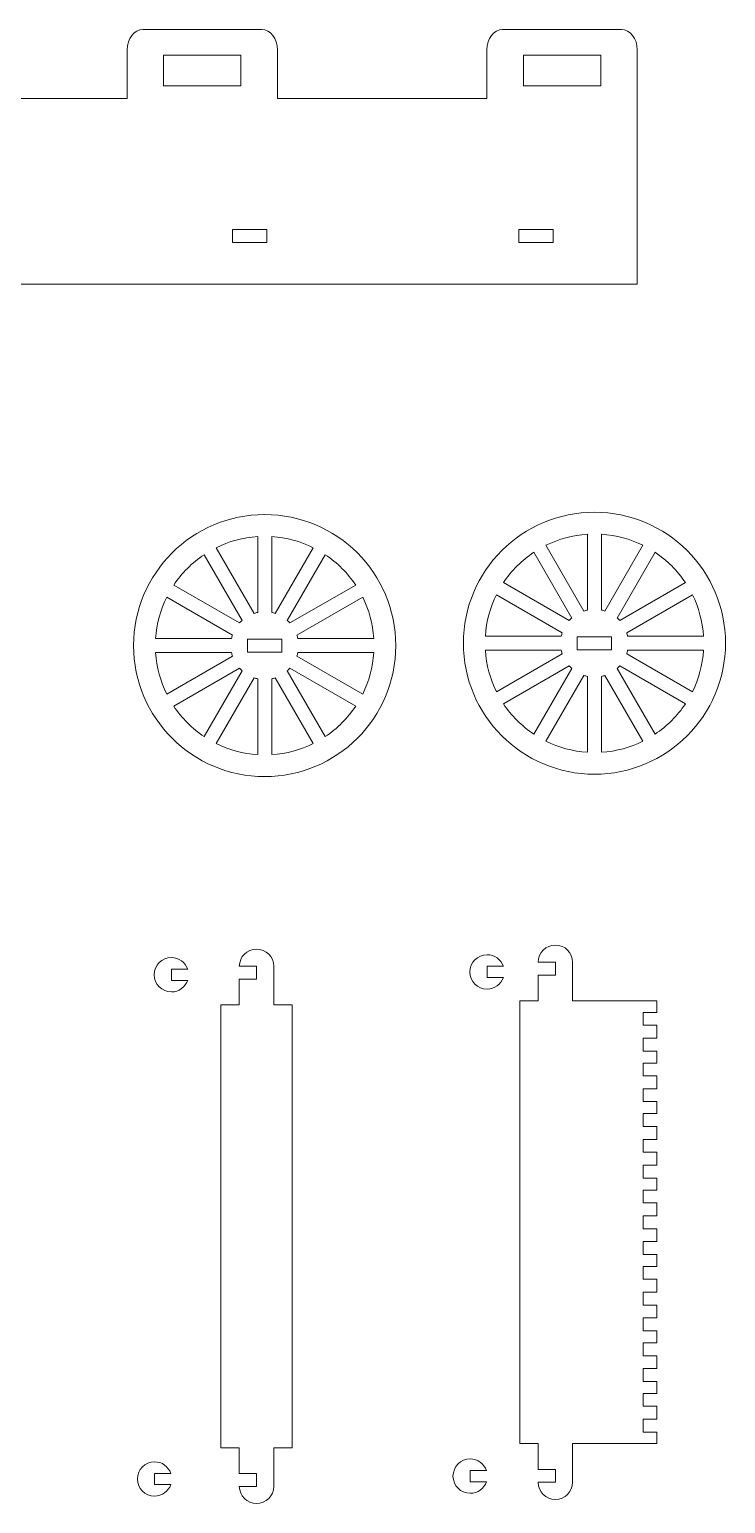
# Model space of a CAD drawing. Header units: centimetres. Extents: x -181 to 252, y -90 to 73.
# Drawn here: x 153.22 to 169.41, y -89.59 to -55.27 of the extents above; entities that cross this region are included whole.
import ezdxf

# ---------------------------------------------------------------- set-up
doc = ezdxf.new("R2010")
doc.units = ezdxf.units.CM
doc.header["$MEASUREMENT"] = 0
doc.layers.add('layer 1', color=7, linetype='Continuous')

msp = doc.modelspace()

# ---------------------------------------------------------------- linework, layer by layer
at = {"layer": 'layer 1', "color": 252, "lineweight": 9}
for points, knots in [([(135.5963, -61.20273), (135.5963, -61.20273), (167.36079, -61.20273), (167.36079, -61.20273), (167.36079, -61.20273), (167.36079, -61.20273), (167.36079, -57.45773), (167.36079, -57.45773), (167.36079, -57.45773), (167.36079, -57.45773), (167.3608, -57.45672), (167.3608, -57.45672), (167.3608, -57.45672), (167.3608, -57.45672), (167.3608, -55.74118), (167.3608, -55.74118), (167.3608, -55.74118), (167.3608, -55.48159), (167.19561, -55.2692), (166.99371, -55.2692), (166.99371, -55.2692), (166.99371, -55.2692), (164.22789, -55.2692), (164.22789, -55.2692), (164.22789, -55.2692), (164.02599, -55.2692), (163.8608, -55.48159), (163.8608, -55.74118), (163.8608, -55.74118), (163.8608, -55.74118), (163.8608, -56.87942), (163.8608, -56.87942), (163.8608, -56.87942), (163.8608, -56.87942), (158.98841, -56.87942), (158.98841, -56.87942), (158.98841, -56.87942), (158.98841, -56.87942), (158.98841, -55.74118), (158.98841, -55.74118), (158.98841, -55.74118), (158.98841, -55.48159), (158.82322, -55.2692), (158.62132, -55.2692), (158.62132, -55.2692), (158.62132, -55.2692), (155.8555, -55.2692), (155.8555, -55.2692), (155.8555, -55.2692), (155.6536, -55.2692), (155.48841, -55.48159), (155.48841, -55.74118), (155.48841, -55.74118), (155.48841, -55.74118), (155.48841, -56.87942), (155.48841, -56.87942), (155.48841, -56.87942), (155.48841, -56.87942), (146.33605, -56.87942), (146.33605, -56.87942), (146.33605, -56.87942), (146.33605, -56.87942), (146.33605, -55.74118), (146.33605, -55.74118), (146.33605, -55.74118), (146.33605, -55.48159), (146.12366, -55.2692), (145.86407, -55.2692), (145.86407, -55.2692), (145.86407, -55.2692), (142.30803, -55.2692), (142.30803, -55.2692), (142.30803, -55.2692), (142.04844, -55.2692), (141.83605, -55.48159), (141.83605, -55.74118), (141.83605, -55.74118), (141.83605, -55.74118), (141.83605, -56.87942), (141.83605, -56.87942), (141.83605, -56.87942), (141.83605, -56.87942), (133.72789, -56.87942), (133.72789, -56.87942), (133.72789, -56.87942), (133.72789, -56.87942), (133.72789, -56.57942), (133.72789, -56.57942), (133.72789, -56.57942), (133.72789, -56.57942), (131.72789, -56.57942), (131.72789, -56.57942), (131.72789, -56.57942), (131.72789, -56.57942), (131.72789, -56.87942), (131.72789, -56.87942), (131.72789, -56.87942), (131.72789, -56.87942), (127.57073, -56.87942), (127.57073, -56.87942), (127.57073, -56.87942), (127.57073, -56.87942), (127.57073, -56.57942), (127.57073, -56.57942), (127.57073, -56.57942), (127.57073, -56.57942), (125.57073, -56.57942), (125.57073, -56.57942), (125.57073, -56.57942), (125.57073, -56.57942), (125.57073, -56.87942), (125.57073, -56.87942), (125.57073, -56.87942), (125.57073, -56.87942), (123.49213, -56.87942), (123.49213, -56.87942), (123.49213, -56.87942), (123.49213, -56.87942), (123.49213, -58.28548), (123.49213, -58.28548), (123.49213, -58.28548), (129.64203, -58.4978), (134.54272, -59.68612), (135.5963, -61.20273)], [0, 0, 0, 0, 0.03125, 0.03125, 0.03125, 0.03125, 0.0625, 0.0625, 0.0625, 0.0625, 0.09375, 0.09375, 0.09375, 0.09375, 0.125, 0.125, 0.125, 0.125, 0.15625, 0.15625, 0.15625, 0.15625, 0.1875, 0.1875, 0.1875, 0.1875, 0.21875, 0.21875, 0.21875, 0.21875, 0.25, 0.25, 0.25, 0.25, 0.28125, 0.28125, 0.28125, 0.28125, 0.3125, 0.3125, 0.3125, 0.3125, 0.34375, 0.34375, 0.34375, 0.34375, 0.375, 0.375, 0.375, 0.375, 0.40625, 0.40625, 0.40625, 0.40625, 0.4375, 0.4375, 0.4375, 0.4375, 0.46875, 0.46875, 0.46875, 0.46875, 0.5, 0.5, 0.5, 0.5, 0.53125, 0.53125, 0.53125, 0.53125, 0.5625, 0.5625, 0.5625, 0.5625, 0.59375, 0.59375, 0.59375, 0.59375, 0.625, 0.625, 0.625, 0.625, 0.65625, 0.65625, 0.65625, 0.65625, 0.6875, 0.6875, 0.6875, 0.6875, 0.71875, 0.71875, 0.71875, 0.71875, 0.75, 0.75, 0.75, 0.75, 0.78125, 0.78125, 0.78125, 0.78125, 0.8125, 0.8125, 0.8125, 0.8125, 0.84375, 0.84375, 0.84375, 0.84375, 0.875, 0.875, 0.875, 0.875, 0.90625, 0.90625, 0.90625, 0.90625, 0.9375, 0.9375, 0.9375, 0.9375, 1, 1, 1, 1]), ([(156.33841, -56.57942), (156.33841, -56.57942), (156.33841, -55.8692), (156.33841, -55.8692), (156.33841, -55.8692), (156.33841, -55.8692), (158.13841, -55.8692), (158.13841, -55.8692), (158.13841, -55.8692), (158.13841, -55.8692), (158.13841, -56.57942), (158.13841, -56.57942), (158.13841, -56.57942), (158.13841, -56.57942), (156.33841, -56.57942), (156.33841, -56.57942)], [0, 0, 0, 0, 0.2, 0.2, 0.2, 0.2, 0.4, 0.4, 0.4, 0.4, 0.6, 0.6, 0.6, 0.6, 1, 1, 1, 1]), ([(164.7108, -56.57942), (164.7108, -56.57942), (164.7108, -55.8692), (164.7108, -55.8692), (164.7108, -55.8692), (164.7108, -55.8692), (166.5108, -55.8692), (166.5108, -55.8692), (166.5108, -55.8692), (166.5108, -55.8692), (166.5108, -56.57942), (166.5108, -56.57942), (166.5108, -56.57942), (166.5108, -56.57942), (164.7108, -56.57942), (164.7108, -56.57942)], [0, 0, 0, 0, 0.2, 0.2, 0.2, 0.2, 0.4, 0.4, 0.4, 0.4, 0.6, 0.6, 0.6, 0.6, 1, 1, 1, 1]), ([(157.94293, -59.92776), (157.94293, -59.92776), (158.74293, -59.92776), (158.74293, -59.92776), (158.74293, -59.92776), (158.74293, -59.92776), (158.74293, -60.22776), (158.74293, -60.22776), (158.74293, -60.22776), (158.74293, -60.22776), (157.94293, -60.22776), (157.94293, -60.22776), (157.94293, -60.22776), (157.94293, -60.22776), (157.94293, -59.92776), (157.94293, -59.92776)], [0, 0, 0, 0, 0.2, 0.2, 0.2, 0.2, 0.4, 0.4, 0.4, 0.4, 0.6, 0.6, 0.6, 0.6, 1, 1, 1, 1]), ([(164.60383, -59.92776), (164.60383, -59.92776), (165.40383, -59.92776), (165.40383, -59.92776), (165.40383, -59.92776), (165.40383, -59.92776), (165.40383, -60.22776), (165.40383, -60.22776), (165.40383, -60.22776), (165.40383, -60.22776), (164.60383, -60.22776), (164.60383, -60.22776), (164.60383, -60.22776), (164.60383, -60.22776), (164.60383, -59.92776), (164.60383, -59.92776)], [0, 0, 0, 0, 0.2, 0.2, 0.2, 0.2, 0.4, 0.4, 0.4, 0.4, 0.6, 0.6, 0.6, 0.6, 1, 1, 1, 1]), ([(161.74035, -69.61526), (161.74035, -67.93107), (160.37454, -66.56526), (158.69035, -66.56526), (158.69035, -66.56526), (157.00616, -66.56526), (155.64035, -67.93107), (155.64035, -69.61526), (155.64035, -69.61526), (155.64035, -71.29945), (157.00616, -72.66526), (158.69035, -72.66526), (158.69035, -72.66526), (160.37454, -72.66526), (161.74035, -71.29945), (161.74035, -69.61526)], [0, 0, 0, 0, 0.2, 0.2, 0.2, 0.2, 0.4, 0.4, 0.4, 0.4, 0.6, 0.6, 0.6, 0.6, 1, 1, 1, 1]), ([(166.36449, -66.50989), (164.6803, -66.50989), (163.31449, -67.8757), (163.31449, -69.55989), (163.31449, -69.55989), (163.31449, -71.24408), (164.6803, -72.60989), (166.36449, -72.60989), (166.36449, -72.60989), (168.04868, -72.60989), (169.41449, -71.24408), (169.41449, -69.55989), (169.41449, -69.55989), (169.41449, -67.8757), (168.04868, -66.50989), (166.36449, -66.50989)], [0, 0, 0, 0, 0.2, 0.2, 0.2, 0.2, 0.4, 0.4, 0.4, 0.4, 0.6, 0.6, 0.6, 0.6, 1, 1, 1, 1]), ([(158.52768, -67.07645), (158.52768, -67.07645), (158.52768, -68.84326), (158.52768, -68.84326), (158.52768, -68.84326), (158.49961, -68.84915), (158.47209, -68.85654), (158.44521, -68.86532), (158.44521, -68.86532), (158.44521, -68.86532), (157.56163, -67.33492), (157.56163, -67.33492), (157.56163, -67.33492), (157.85591, -67.18893), (158.18246, -67.09825), (158.52768, -67.07645)], [0, 0, 0, 0, 0.2, 0.2, 0.2, 0.2, 0.4, 0.4, 0.4, 0.4, 0.6, 0.6, 0.6, 0.6, 1, 1, 1, 1]), ([(159.81907, -67.33492), (159.81907, -67.33492), (158.93548, -68.86532), (158.93548, -68.86532), (158.93548, -68.86532), (158.9086, -68.85654), (158.88108, -68.84915), (158.85302, -68.84326), (158.85302, -68.84326), (158.85302, -68.84326), (158.85302, -67.07645), (158.85302, -67.07645), (158.85302, -67.07645), (159.19824, -67.09825), (159.52479, -67.18893), (159.81907, -67.33492)], [0, 0, 0, 0, 0.2, 0.2, 0.2, 0.2, 0.4, 0.4, 0.4, 0.4, 0.6, 0.6, 0.6, 0.6, 1, 1, 1, 1]), ([(166.11935, -68.80995), (166.11935, -68.80995), (165.23577, -67.27955), (165.23577, -67.27955), (165.23577, -67.27955), (165.53005, -67.13356), (165.8566, -67.04288), (166.20182, -67.02108), (166.20182, -67.02108), (166.20182, -67.02108), (166.20182, -68.78789), (166.20182, -68.78789), (166.20182, -68.78789), (166.17375, -68.79378), (166.14623, -68.80117), (166.11935, -68.80995)], [0, 0, 0, 0, 0.2, 0.2, 0.2, 0.2, 0.4, 0.4, 0.4, 0.4, 0.6, 0.6, 0.6, 0.6, 1, 1, 1, 1]), ([(166.52716, -68.78789), (166.52716, -68.78789), (166.52716, -67.02108), (166.52716, -67.02108), (166.52716, -67.02108), (166.87238, -67.04288), (167.19893, -67.13356), (167.49321, -67.27955), (167.49321, -67.27955), (167.49321, -67.27955), (166.60962, -68.80995), (166.60962, -68.80995), (166.60962, -68.80995), (166.58274, -68.80117), (166.55522, -68.79378), (166.52716, -68.78789)], [0, 0, 0, 0, 0.2, 0.2, 0.2, 0.2, 0.4, 0.4, 0.4, 0.4, 0.6, 0.6, 0.6, 0.6, 1, 1, 1, 1]), ([(157.28003, -67.49785), (157.28003, -67.49785), (158.16357, -69.0282), (158.16357, -69.0282), (158.16357, -69.0282), (158.14242, -69.0472), (158.12229, -69.06733), (158.10329, -69.08848), (158.10329, -69.08848), (158.10329, -69.08848), (156.57294, -68.20493), (156.57294, -68.20493), (156.57294, -68.20493), (156.75966, -67.92521), (157.00031, -67.68456), (157.28003, -67.49785)], [0, 0, 0, 0, 0.2, 0.2, 0.2, 0.2, 0.4, 0.4, 0.4, 0.4, 0.6, 0.6, 0.6, 0.6, 1, 1, 1, 1]), ([(159.21713, -69.0282), (159.21713, -69.0282), (160.10068, -67.49785), (160.10068, -67.49785), (160.10068, -67.49785), (160.3804, -67.68457), (160.62105, -67.92522), (160.80776, -68.20494), (160.80776, -68.20494), (160.80776, -68.20494), (159.27741, -69.08848), (159.27741, -69.08848), (159.27741, -69.08848), (159.25841, -69.06733), (159.23828, -69.0472), (159.21713, -69.0282)], [0, 0, 0, 0, 0.2, 0.2, 0.2, 0.2, 0.4, 0.4, 0.4, 0.4, 0.6, 0.6, 0.6, 0.6, 1, 1, 1, 1]), ([(165.83771, -68.97283), (165.81656, -68.99183), (165.79643, -69.01196), (165.77743, -69.03311), (165.77743, -69.03311), (165.77743, -69.03311), (164.24708, -68.14956), (164.24708, -68.14956), (164.24708, -68.14956), (164.4338, -67.86984), (164.67445, -67.62919), (164.95417, -67.44248), (164.95417, -67.44248), (164.95417, -67.44248), (165.83771, -68.97283), (165.83771, -68.97283)], [0, 0, 0, 0, 0.2, 0.2, 0.2, 0.2, 0.4, 0.4, 0.4, 0.4, 0.6, 0.6, 0.6, 0.6, 1, 1, 1, 1]), ([(166.89127, -68.97283), (166.89127, -68.97283), (167.77482, -67.44248), (167.77482, -67.44248), (167.77482, -67.44248), (168.05454, -67.6292), (168.29519, -67.86985), (168.4819, -68.14957), (168.4819, -68.14957), (168.4819, -68.14957), (166.95155, -69.03311), (166.95155, -69.03311), (166.95155, -69.03311), (166.93255, -69.01196), (166.91242, -68.99183), (166.89127, -68.97283)], [0, 0, 0, 0, 0.2, 0.2, 0.2, 0.2, 0.4, 0.4, 0.4, 0.4, 0.6, 0.6, 0.6, 0.6, 1, 1, 1, 1]), ([(156.41001, -68.48654), (156.41001, -68.48654), (157.94041, -69.37013), (157.94041, -69.37013), (157.94041, -69.37013), (157.93163, -69.39701), (157.92424, -69.42452), (157.91835, -69.45259), (157.91835, -69.45259), (157.91835, -69.45259), (156.15154, -69.45259), (156.15154, -69.45259), (156.15154, -69.45259), (156.17334, -69.10737), (156.26402, -68.78082), (156.41001, -68.48654)], [0, 0, 0, 0, 0.2, 0.2, 0.2, 0.2, 0.4, 0.4, 0.4, 0.4, 0.6, 0.6, 0.6, 0.6, 1, 1, 1, 1]), ([(159.44029, -69.37012), (159.44029, -69.37012), (160.97069, -68.48654), (160.97069, -68.48654), (160.97069, -68.48654), (161.11668, -68.78082), (161.20736, -69.10737), (161.22916, -69.45259), (161.22916, -69.45259), (161.22916, -69.45259), (159.46235, -69.45259), (159.46235, -69.45259), (159.46235, -69.45259), (159.45646, -69.42452), (159.44907, -69.397), (159.44029, -69.37012)], [0, 0, 0, 0, 0.2, 0.2, 0.2, 0.2, 0.4, 0.4, 0.4, 0.4, 0.6, 0.6, 0.6, 0.6, 1, 1, 1, 1]), ([(164.08415, -68.43117), (164.08415, -68.43117), (165.61455, -69.31476), (165.61455, -69.31476), (165.61455, -69.31476), (165.60577, -69.34164), (165.59838, -69.36915), (165.59249, -69.39722), (165.59249, -69.39722), (165.59249, -69.39722), (163.82568, -69.39722), (163.82568, -69.39722), (163.82568, -69.39722), (163.84748, -69.052), (163.93816, -68.72545), (164.08415, -68.43117)], [0, 0, 0, 0, 0.2, 0.2, 0.2, 0.2, 0.4, 0.4, 0.4, 0.4, 0.6, 0.6, 0.6, 0.6, 1, 1, 1, 1]), ([(167.11443, -69.31475), (167.11443, -69.31475), (168.64483, -68.43117), (168.64483, -68.43117), (168.64483, -68.43117), (168.79082, -68.72545), (168.8815, -69.052), (168.9033, -69.39722), (168.9033, -69.39722), (168.9033, -69.39722), (167.13649, -69.39722), (167.13649, -69.39722), (167.13649, -69.39722), (167.1306, -69.36915), (167.12321, -69.34163), (167.11443, -69.31475)], [0, 0, 0, 0, 0.2, 0.2, 0.2, 0.2, 0.4, 0.4, 0.4, 0.4, 0.6, 0.6, 0.6, 0.6, 1, 1, 1, 1]), ([(158.29035, -69.46526), (158.29035, -69.46526), (159.09035, -69.46526), (159.09035, -69.46526), (159.09035, -69.46526), (159.09035, -69.46526), (159.09035, -69.76526), (159.09035, -69.76526), (159.09035, -69.76526), (159.09035, -69.76526), (158.29035, -69.76526), (158.29035, -69.76526), (158.29035, -69.76526), (158.29035, -69.76526), (158.29035, -69.46526), (158.29035, -69.46526)], [0, 0, 0, 0, 0.2, 0.2, 0.2, 0.2, 0.4, 0.4, 0.4, 0.4, 0.6, 0.6, 0.6, 0.6, 1, 1, 1, 1]), ([(165.96449, -69.40989), (165.96449, -69.40989), (166.76449, -69.40989), (166.76449, -69.40989), (166.76449, -69.40989), (166.76449, -69.40989), (166.76449, -69.70989), (166.76449, -69.70989), (166.76449, -69.70989), (166.76449, -69.70989), (165.96449, -69.70989), (165.96449, -69.70989), (165.96449, -69.70989), (165.96449, -69.70989), (165.96449, -69.40989), (165.96449, -69.40989)], [0, 0, 0, 0, 0.2, 0.2, 0.2, 0.2, 0.4, 0.4, 0.4, 0.4, 0.6, 0.6, 0.6, 0.6, 1, 1, 1, 1]), ([(156.15154, -69.77793), (156.15154, -69.77793), (157.91835, -69.77793), (157.91835, -69.77793), (157.91835, -69.77793), (157.92424, -69.806), (157.93163, -69.83352), (157.94041, -69.8604), (157.94041, -69.8604), (157.94041, -69.8604), (156.41001, -70.74398), (156.41001, -70.74398), (156.41001, -70.74398), (156.26402, -70.4497), (156.17334, -70.12315), (156.15154, -69.77793)], [0, 0, 0, 0, 0.2, 0.2, 0.2, 0.2, 0.4, 0.4, 0.4, 0.4, 0.6, 0.6, 0.6, 0.6, 1, 1, 1, 1]), ([(159.46235, -69.77793), (159.46235, -69.77793), (161.22916, -69.77793), (161.22916, -69.77793), (161.22916, -69.77793), (161.20736, -70.12315), (161.11668, -70.4497), (160.97069, -70.74398), (160.97069, -70.74398), (160.97069, -70.74398), (159.44029, -69.86039), (159.44029, -69.86039), (159.44029, -69.86039), (159.44907, -69.83351), (159.45646, -69.806), (159.46235, -69.77793)], [0, 0, 0, 0, 0.2, 0.2, 0.2, 0.2, 0.4, 0.4, 0.4, 0.4, 0.6, 0.6, 0.6, 0.6, 1, 1, 1, 1]), ([(163.82568, -69.72256), (163.82568, -69.72256), (165.59249, -69.72256), (165.59249, -69.72256), (165.59249, -69.72256), (165.59838, -69.75063), (165.60577, -69.77815), (165.61455, -69.80503), (165.61455, -69.80503), (165.61455, -69.80503), (164.08415, -70.68861), (164.08415, -70.68861), (164.08415, -70.68861), (163.93816, -70.39433), (163.84748, -70.06778), (163.82568, -69.72256)], [0, 0, 0, 0, 0.2, 0.2, 0.2, 0.2, 0.4, 0.4, 0.4, 0.4, 0.6, 0.6, 0.6, 0.6, 1, 1, 1, 1]), ([(167.13649, -69.72256), (167.13649, -69.72256), (168.9033, -69.72256), (168.9033, -69.72256), (168.9033, -69.72256), (168.8815, -70.06778), (168.79082, -70.39433), (168.64483, -70.68861), (168.64483, -70.68861), (168.64483, -70.68861), (167.11443, -69.80502), (167.11443, -69.80502), (167.11443, -69.80502), (167.12321, -69.77814), (167.1306, -69.75063), (167.13649, -69.72256)], [0, 0, 0, 0, 0.2, 0.2, 0.2, 0.2, 0.4, 0.4, 0.4, 0.4, 0.6, 0.6, 0.6, 0.6, 1, 1, 1, 1]), ([(158.16357, -70.20232), (158.16357, -70.20232), (157.28002, -71.73267), (157.28002, -71.73267), (157.28002, -71.73267), (157.0003, -71.54595), (156.75965, -71.3053), (156.57294, -71.02558), (156.57294, -71.02558), (156.57294, -71.02558), (158.10329, -70.14204), (158.10329, -70.14204), (158.10329, -70.14204), (158.12229, -70.16319), (158.14242, -70.18332), (158.16357, -70.20232)], [0, 0, 0, 0, 0.2, 0.2, 0.2, 0.2, 0.4, 0.4, 0.4, 0.4, 0.6, 0.6, 0.6, 0.6, 1, 1, 1, 1]), ([(159.27741, -70.14204), (159.27741, -70.14204), (160.80776, -71.02559), (160.80776, -71.02559), (160.80776, -71.02559), (160.62104, -71.30531), (160.38039, -71.54596), (160.10067, -71.73267), (160.10067, -71.73267), (160.10067, -71.73267), (159.21713, -70.20232), (159.21713, -70.20232), (159.21713, -70.20232), (159.23828, -70.18332), (159.25841, -70.16319), (159.27741, -70.14204)], [0, 0, 0, 0, 0.2, 0.2, 0.2, 0.2, 0.4, 0.4, 0.4, 0.4, 0.6, 0.6, 0.6, 0.6, 1, 1, 1, 1]), ([(164.24708, -70.97021), (164.24708, -70.97021), (165.77743, -70.08667), (165.77743, -70.08667), (165.77743, -70.08667), (165.79643, -70.10782), (165.81656, -70.12795), (165.83771, -70.14695), (165.83771, -70.14695), (165.83771, -70.14695), (164.95416, -71.6773), (164.95416, -71.6773), (164.95416, -71.6773), (164.67444, -71.49058), (164.43379, -71.24993), (164.24708, -70.97021)], [0, 0, 0, 0, 0.2, 0.2, 0.2, 0.2, 0.4, 0.4, 0.4, 0.4, 0.6, 0.6, 0.6, 0.6, 1, 1, 1, 1]), ([(165.23577, -71.84023), (165.23577, -71.84023), (166.11936, -70.30983), (166.11936, -70.30983), (166.11936, -70.30983), (166.14624, -70.31861), (166.17375, -70.326), (166.20182, -70.33189), (166.20182, -70.33189), (166.20182, -70.33189), (166.20182, -72.0987), (166.20182, -72.0987), (166.20182, -72.0987), (165.8566, -72.0769), (165.53005, -71.98622), (165.23577, -71.84023)], [0, 0, 0, 0, 0.2, 0.2, 0.2, 0.2, 0.4, 0.4, 0.4, 0.4, 0.6, 0.6, 0.6, 0.6, 1, 1, 1, 1]), ([(166.52716, -70.33189), (166.55523, -70.326), (166.58275, -70.31861), (166.60963, -70.30983), (166.60963, -70.30983), (166.60963, -70.30983), (167.49321, -71.84023), (167.49321, -71.84023), (167.49321, -71.84023), (167.19893, -71.98622), (166.87238, -72.0769), (166.52716, -72.0987), (166.52716, -72.0987), (166.52716, -72.0987), (166.52716, -70.33189), (166.52716, -70.33189)], [0, 0, 0, 0, 0.2, 0.2, 0.2, 0.2, 0.4, 0.4, 0.4, 0.4, 0.6, 0.6, 0.6, 0.6, 1, 1, 1, 1]), ([(166.95155, -70.08667), (166.95155, -70.08667), (168.4819, -70.97022), (168.4819, -70.97022), (168.4819, -70.97022), (168.29518, -71.24994), (168.05453, -71.49059), (167.77481, -71.6773), (167.77481, -71.6773), (167.77481, -71.6773), (166.89127, -70.14695), (166.89127, -70.14695), (166.89127, -70.14695), (166.91242, -70.12795), (166.93255, -70.10782), (166.95155, -70.08667)], [0, 0, 0, 0, 0.2, 0.2, 0.2, 0.2, 0.4, 0.4, 0.4, 0.4, 0.6, 0.6, 0.6, 0.6, 1, 1, 1, 1]), ([(158.52768, -70.38726), (158.52768, -70.38726), (158.52768, -72.15407), (158.52768, -72.15407), (158.52768, -72.15407), (158.18246, -72.13227), (157.85591, -72.04159), (157.56163, -71.8956), (157.56163, -71.8956), (157.56163, -71.8956), (158.44522, -70.3652), (158.44522, -70.3652), (158.44522, -70.3652), (158.4721, -70.37398), (158.49961, -70.38137), (158.52768, -70.38726)], [0, 0, 0, 0, 0.2, 0.2, 0.2, 0.2, 0.4, 0.4, 0.4, 0.4, 0.6, 0.6, 0.6, 0.6, 1, 1, 1, 1]), ([(158.85302, -70.38726), (158.88109, -70.38137), (158.90861, -70.37398), (158.93549, -70.3652), (158.93549, -70.3652), (158.93549, -70.3652), (159.81907, -71.8956), (159.81907, -71.8956), (159.81907, -71.8956), (159.52479, -72.04159), (159.19824, -72.13227), (158.85302, -72.15407), (158.85302, -72.15407), (158.85302, -72.15407), (158.85302, -70.38726), (158.85302, -70.38726)], [0, 0, 0, 0, 0.2, 0.2, 0.2, 0.2, 0.4, 0.4, 0.4, 0.4, 0.6, 0.6, 0.6, 0.6, 1, 1, 1, 1]), ([(156.89798, -77.40964), (156.89798, -77.40964), (156.51991, -77.40964), (156.51991, -77.40964), (156.51991, -77.40964), (156.51991, -77.40964), (156.51991, -77.14778), (156.51991, -77.14778), (156.51991, -77.14778), (156.51991, -77.14778), (156.89798, -77.14778), (156.89798, -77.14778), (156.89798, -77.14778), (156.84374, -76.99118), (156.69494, -76.87871), (156.51991, -76.87871), (156.51991, -76.87871), (156.29904, -76.87871), (156.11991, -77.05783), (156.11991, -77.27871), (156.11991, -77.27871), (156.11991, -77.49959), (156.29904, -77.67871), (156.51991, -77.67871), (156.51991, -77.67871), (156.69494, -77.67871), (156.84374, -77.56624), (156.89798, -77.40964)], [0, 0, 0, 0, 0.125, 0.125, 0.125, 0.125, 0.25, 0.25, 0.25, 0.25, 0.375, 0.375, 0.375, 0.375, 0.5, 0.5, 0.5, 0.5, 0.625, 0.625, 0.625, 0.625, 0.75, 0.75, 0.75, 0.75, 1, 1, 1, 1]), ([(158.49996, -77.3816), (158.49996, -77.3816), (158.09996, -77.3816), (158.09996, -77.3816), (158.09996, -77.3816), (158.09996, -77.3816), (158.09996, -77.9816), (158.09996, -77.9816), (158.09996, -77.9816), (158.09996, -77.9816), (157.67084, -77.9816), (157.67084, -77.9816), (157.67084, -77.9816), (157.67084, -77.9816), (157.67084, -88.29112), (157.67084, -88.29112), (157.67084, -88.29112), (157.67084, -88.29112), (158.09996, -88.29112), (158.09996, -88.29112), (158.09996, -88.29112), (158.09996, -88.29112), (158.09996, -88.89112), (158.09996, -88.89112), (158.09996, -88.89112), (158.09996, -88.89112), (158.49996, -88.89112), (158.49996, -88.89112), (158.49996, -88.89112), (158.49996, -88.89112), (158.49996, -88.92926), (158.49996, -88.92926), (158.49996, -88.92926), (158.49996, -88.92926), (158.49996, -89.19112), (158.49996, -89.19112), (158.49996, -89.19112), (158.49996, -89.19112), (158.09996, -89.19112), (158.09996, -89.19112), (158.09996, -89.19112), (158.09996, -89.412), (158.27909, -89.59112), (158.49996, -89.59112), (158.49996, -89.59112), (158.72084, -89.59112), (158.89996, -89.412), (158.89996, -89.19112), (158.89996, -89.19112), (158.89996, -89.19112), (158.89996, -88.29112), (158.89996, -88.29112), (158.89996, -88.29112), (158.89996, -88.29112), (159.32908, -88.29112), (159.32908, -88.29112), (159.32908, -88.29112), (159.32908, -88.29112), (159.32908, -77.9816), (159.32908, -77.9816), (159.32908, -77.9816), (159.32908, -77.9816), (158.89996, -77.9816), (158.89996, -77.9816), (158.89996, -77.9816), (158.89996, -77.9816), (158.89996, -77.0816), (158.89996, -77.0816), (158.89996, -77.0816), (158.89996, -76.86072), (158.72084, -76.6816), (158.49996, -76.6816), (158.49996, -76.6816), (158.27909, -76.6816), (158.09996, -76.86072), (158.09996, -77.0816), (158.09996, -77.0816), (158.09996, -77.0816), (158.49996, -77.0816), (158.49996, -77.0816), (158.49996, -77.0816), (158.49996, -77.0816), (158.49996, -77.34346), (158.49996, -77.34346), (158.49996, -77.34346), (158.49996, -77.34346), (158.49996, -77.3816), (158.49996, -77.3816)], [0, 0, 0, 0, 0.04347826, 0.04347826, 0.04347826, 0.04347826, 0.08695652, 0.08695652, 0.08695652, 0.08695652, 0.13043478, 0.13043478, 0.13043478, 0.13043478, 0.17391304, 0.17391304, 0.17391304, 0.17391304, 0.2173913, 0.2173913, 0.2173913, 0.2173913, 0.26086957, 0.26086957, 0.26086957, 0.26086957, 0.30434783, 0.30434783, 0.30434783, 0.30434783, 0.34782609, 0.34782609, 0.34782609, 0.34782609, 0.39130435, 0.39130435, 0.39130435, 0.39130435, 0.43478261, 0.43478261, 0.43478261, 0.43478261, 0.47826087, 0.47826087, 0.47826087, 0.47826087, 0.52173913, 0.52173913, 0.52173913, 0.52173913, 0.56521739, 0.56521739, 0.56521739, 0.56521739, 0.60869565, 0.60869565, 0.60869565, 0.60869565, 0.65217391, 0.65217391, 0.65217391, 0.65217391, 0.69565217, 0.69565217, 0.69565217, 0.69565217, 0.73913043, 0.73913043, 0.73913043, 0.73913043, 0.7826087, 0.7826087, 0.7826087, 0.7826087, 0.82608696, 0.82608696, 0.82608696, 0.82608696, 0.86956522, 0.86956522, 0.86956522, 0.86956522, 0.91304348, 0.91304348, 0.91304348, 0.91304348, 1, 1, 1, 1]), ([(164.24406, -77.34405), (164.24406, -77.34405), (163.86599, -77.34405), (163.86599, -77.34405), (163.86599, -77.34405), (163.86599, -77.34405), (163.86599, -77.08219), (163.86599, -77.08219), (163.86599, -77.08219), (163.86599, -77.08219), (164.24406, -77.08219), (164.24406, -77.08219), (164.24406, -77.08219), (164.18982, -76.92559), (164.04102, -76.81312), (163.86599, -76.81312), (163.86599, -76.81312), (163.64512, -76.81312), (163.46599, -76.99224), (163.46599, -77.21312), (163.46599, -77.21312), (163.46599, -77.434), (163.64512, -77.61312), (163.86599, -77.61312), (163.86599, -77.61312), (164.04102, -77.61312), (164.18982, -77.50065), (164.24406, -77.34405)], [0, 0, 0, 0, 0.125, 0.125, 0.125, 0.125, 0.25, 0.25, 0.25, 0.25, 0.375, 0.375, 0.375, 0.375, 0.5, 0.5, 0.5, 0.5, 0.625, 0.625, 0.625, 0.625, 0.75, 0.75, 0.75, 0.75, 1, 1, 1, 1]), ([(167.4968, -82.89147), (167.4968, -82.89147), (167.81266, -82.89147), (167.81266, -82.89147), (167.81266, -82.89147), (167.81266, -82.89147), (167.81266, -82.59147), (167.81266, -82.59147), (167.81266, -82.59147), (167.81266, -82.59147), (167.4968, -82.59147), (167.4968, -82.59147), (167.4968, -82.59147), (167.4968, -82.59147), (167.4968, -82.29147), (167.4968, -82.29147), (167.4968, -82.29147), (167.4968, -82.29147), (167.81266, -82.29147), (167.81266, -82.29147), (167.81266, -82.29147), (167.81266, -82.29147), (167.81266, -82.01279), (167.81266, -82.01279), (167.81266, -82.01279), (167.81266, -82.01279), (167.4968, -82.01279), (167.4968, -82.01279), (167.4968, -82.01279), (167.4968, -82.01279), (167.4968, -81.71279), (167.4968, -81.71279), (167.4968, -81.71279), (167.4968, -81.71279), (167.81266, -81.71279), (167.81266, -81.71279), (167.81266, -81.71279), (167.81266, -81.71279), (167.81266, -81.41279), (167.81266, -81.41279), (167.81266, -81.41279), (167.81266, -81.41279), (167.4968, -81.41279), (167.4968, -81.41279), (167.4968, -81.41279), (167.4968, -81.41279), (167.4968, -81.11279), (167.4968, -81.11279), (167.4968, -81.11279), (167.4968, -81.11279), (167.81266, -81.11279), (167.81266, -81.11279), (167.81266, -81.11279), (167.81266, -81.11279), (167.81266, -80.81279), (167.81266, -80.81279), (167.81266, -80.81279), (167.81266, -80.81279), (167.4968, -80.81279), (167.4968, -80.81279), (167.4968, -80.81279), (167.4968, -80.81279), (167.4968, -80.51279), (167.4968, -80.51279), (167.4968, -80.51279), (167.4968, -80.51279), (167.81266, -80.51279), (167.81266, -80.51279), (167.81266, -80.51279), (167.81266, -80.51279), (167.81266, -80.23411), (167.81266, -80.23411), (167.81266, -80.23411), (167.81266, -80.23411), (167.4968, -80.23411), (167.4968, -80.23411), (167.4968, -80.23411), (167.4968, -80.23411), (167.4968, -79.93411), (167.4968, -79.93411), (167.4968, -79.93411), (167.4968, -79.93411), (167.81266, -79.93411), (167.81266, -79.93411), (167.81266, -79.93411), (167.81266, -79.93411), (167.81266, -79.63411), (167.81266, -79.63411), (167.81266, -79.63411), (167.81266, -79.63411), (167.4968, -79.63411), (167.4968, -79.63411), (167.4968, -79.63411), (167.4968, -79.63411), (167.4968, -79.33411), (167.4968, -79.33411), (167.4968, -79.33411), (167.4968, -79.33411), (167.81266, -79.33411), (167.81266, -79.33411), (167.81266, -79.33411), (167.81266, -79.33411), (167.81266, -79.05543), (167.81266, -79.05543), (167.81266, -79.05543), (167.81266, -79.05543), (167.4968, -79.05543), (167.4968, -79.05543), (167.4968, -79.05543), (167.4968, -79.05543), (167.4968, -78.75543), (167.4968, -78.75543), (167.4968, -78.75543), (167.4968, -78.75543), (167.81266, -78.75543), (167.81266, -78.75543), (167.81266, -78.75543), (167.81266, -78.75543), (167.81266, -78.45543), (167.81266, -78.45543), (167.81266, -78.45543), (167.81266, -78.45543), (167.4968, -78.45543), (167.4968, -78.45543), (167.4968, -78.45543), (167.4968, -78.45543), (167.4968, -78.15543), (167.4968, -78.15543), (167.4968, -78.15543), (167.4968, -78.15543), (167.81266, -78.15543), (167.81266, -78.15543), (167.81266, -78.15543), (167.81266, -78.15543), (167.81266, -77.88671), (167.81266, -77.88671), (167.81266, -77.88671), (167.81266, -77.88671), (166.28481, -77.88671), (166.28481, -77.88671), (166.28481, -77.88671), (166.28481, -77.88671), (165.85569, -77.88671), (165.85569, -77.88671), (165.85569, -77.88671), (165.85569, -77.88671), (165.85569, -76.98671), (165.85569, -76.98671), (165.85569, -76.98671), (165.85569, -76.76583), (165.67657, -76.58671), (165.45569, -76.58671), (165.45569, -76.58671), (165.23482, -76.58671), (165.05569, -76.76583), (165.05569, -76.98671), (165.05569, -76.98671), (165.05569, -76.98671), (165.45569, -76.98671), (165.45569, -76.98671), (165.45569, -76.98671), (165.45569, -76.98671), (165.45569, -77.24857), (165.45569, -77.24857), (165.45569, -77.24857), (165.45569, -77.24857), (165.45569, -77.28671), (165.45569, -77.28671), (165.45569, -77.28671), (165.45569, -77.28671), (165.05569, -77.28671), (165.05569, -77.28671), (165.05569, -77.28671), (165.05569, -77.28671), (165.05569, -77.88671), (165.05569, -77.88671), (165.05569, -77.88671), (165.05569, -77.88671), (164.62657, -77.88671), (164.62657, -77.88671), (164.62657, -77.88671), (164.62657, -77.88671), (164.62657, -88.19623), (164.62657, -88.19623), (164.62657, -88.19623), (164.62657, -88.19623), (165.05569, -88.19623), (165.05569, -88.19623), (165.05569, -88.19623), (165.05569, -88.19623), (165.05569, -88.79623), (165.05569, -88.79623), (165.05569, -88.79623), (165.05569, -88.79623), (165.45569, -88.79623), (165.45569, -88.79623), (165.45569, -88.79623), (165.45569, -88.79623), (165.45569, -88.83437), (165.45569, -88.83437), (165.45569, -88.83437), (165.45569, -88.83437), (165.45569, -89.09623), (165.45569, -89.09623), (165.45569, -89.09623), (165.45569, -89.09623), (165.05569, -89.09623), (165.05569, -89.09623), (165.05569, -89.09623), (165.05569, -89.31711), (165.23482, -89.49623), (165.45569, -89.49623), (165.45569, -89.49623), (165.67657, -89.49623), (165.85569, -89.31711), (165.85569, -89.09623), (165.85569, -89.09623), (165.85569, -89.09623), (165.85569, -88.19623), (165.85569, -88.19623), (165.85569, -88.19623), (165.85569, -88.19623), (166.28481, -88.19623), (166.28481, -88.19623), (166.28481, -88.19623), (166.28481, -88.19623), (167.81266, -88.19623), (167.81266, -88.19623), (167.81266, -88.19623), (167.81266, -88.19623), (167.81266, -87.92751), (167.81266, -87.92751), (167.81266, -87.92751), (167.81266, -87.92751), (167.4968, -87.92751), (167.4968, -87.92751), (167.4968, -87.92751), (167.4968, -87.92751), (167.4968, -87.62751), (167.4968, -87.62751), (167.4968, -87.62751), (167.4968, -87.62751), (167.81266, -87.62751), (167.81266, -87.62751), (167.81266, -87.62751), (167.81266, -87.62751), (167.81266, -87.32751), (167.81266, -87.32751), (167.81266, -87.32751), (167.81266, -87.32751), (167.4968, -87.32751), (167.4968, -87.32751), (167.4968, -87.32751), (167.4968, -87.32751), (167.4968, -87.02751), (167.4968, -87.02751), (167.4968, -87.02751), (167.4968, -87.02751), (167.81266, -87.02751), (167.81266, -87.02751), (167.81266, -87.02751), (167.81266, -87.02751), (167.81266, -86.74883), (167.81266, -86.74883), (167.81266, -86.74883), (167.81266, -86.74883), (167.4968, -86.74883), (167.4968, -86.74883), (167.4968, -86.74883), (167.4968, -86.74883), (167.4968, -86.44883), (167.4968, -86.44883), (167.4968, -86.44883), (167.4968, -86.44883), (167.81266, -86.44883), (167.81266, -86.44883), (167.81266, -86.44883), (167.81266, -86.44883), (167.81266, -86.14883), (167.81266, -86.14883), (167.81266, -86.14883), (167.81266, -86.14883), (167.4968, -86.14883), (167.4968, -86.14883), (167.4968, -86.14883), (167.4968, -86.14883), (167.4968, -85.84883), (167.4968, -85.84883), (167.4968, -85.84883), (167.4968, -85.84883), (167.81266, -85.84883), (167.81266, -85.84883), (167.81266, -85.84883), (167.81266, -85.84883), (167.81266, -85.57015), (167.81266, -85.57015), (167.81266, -85.57015), (167.81266, -85.57015), (167.4968, -85.57015), (167.4968, -85.57015), (167.4968, -85.57015), (167.4968, -85.57015), (167.4968, -85.27015), (167.4968, -85.27015), (167.4968, -85.27015), (167.4968, -85.27015), (167.81266, -85.27015), (167.81266, -85.27015), (167.81266, -85.27015), (167.81266, -85.27015), (167.81266, -84.97015), (167.81266, -84.97015), (167.81266, -84.97015), (167.81266, -84.97015), (167.4968, -84.97015), (167.4968, -84.97015), (167.4968, -84.97015), (167.4968, -84.97015), (167.4968, -84.67015), (167.4968, -84.67015), (167.4968, -84.67015), (167.4968, -84.67015), (167.81266, -84.67015), (167.81266, -84.67015), (167.81266, -84.67015), (167.81266, -84.67015), (167.81266, -84.37015), (167.81266, -84.37015), (167.81266, -84.37015), (167.81266, -84.37015), (167.4968, -84.37015), (167.4968, -84.37015), (167.4968, -84.37015), (167.4968, -84.37015), (167.4968, -84.07015), (167.4968, -84.07015), (167.4968, -84.07015), (167.4968, -84.07015), (167.81266, -84.07015), (167.81266, -84.07015), (167.81266, -84.07015), (167.81266, -84.07015), (167.81266, -83.79147), (167.81266, -83.79147), (167.81266, -83.79147), (167.81266, -83.79147), (167.4968, -83.79147), (167.4968, -83.79147), (167.4968, -83.79147), (167.4968, -83.79147), (167.4968, -83.49147), (167.4968, -83.49147), (167.4968, -83.49147), (167.4968, -83.49147), (167.81266, -83.49147), (167.81266, -83.49147), (167.81266, -83.49147), (167.81266, -83.49147), (167.81266, -83.19147), (167.81266, -83.19147), (167.81266, -83.19147), (167.81266, -83.19147), (167.4968, -83.19147), (167.4968, -83.19147), (167.4968, -83.19147), (167.4968, -83.19147), (167.4968, -82.89147), (167.4968, -82.89147)], [0, 0, 0, 0, 0.01075269, 0.01075269, 0.01075269, 0.01075269, 0.02150538, 0.02150538, 0.02150538, 0.02150538, 0.03225806, 0.03225806, 0.03225806, 0.03225806, 0.04301075, 0.04301075, 0.04301075, 0.04301075, 0.05376344, 0.05376344, 0.05376344, 0.05376344, 0.06451613, 0.06451613, 0.06451613, 0.06451613, 0.07526882, 0.07526882, 0.07526882, 0.07526882, 0.08602151, 0.08602151, 0.08602151, 0.08602151, 0.09677419, 0.09677419, 0.09677419, 0.09677419, 0.10752688, 0.10752688, 0.10752688, 0.10752688, 0.11827957, 0.11827957, 0.11827957, 0.11827957, 0.12903226, 0.12903226, 0.12903226, 0.12903226, 0.13978495, 0.13978495, 0.13978495, 0.13978495, 0.15053763, 0.15053763, 0.15053763, 0.15053763, 0.16129032, 0.16129032, 0.16129032, 0.16129032, 0.17204301, 0.17204301, 0.17204301, 0.17204301, 0.1827957, 0.1827957, 0.1827957, 0.1827957, 0.19354839, 0.19354839, 0.19354839, 0.19354839, 0.20430108, 0.20430108, 0.20430108, 0.20430108, 0.21505376, 0.21505376, 0.21505376, 0.21505376, 0.22580645, 0.22580645, 0.22580645, 0.22580645, 0.23655914, 0.23655914, 0.23655914, 0.23655914, 0.24731183, 0.24731183, 0.24731183, 0.24731183, 0.25806452, 0.25806452, 0.25806452, 0.25806452, 0.2688172, 0.2688172, 0.2688172, 0.2688172, 0.27956989, 0.27956989, 0.27956989, 0.27956989, 0.29032258, 0.29032258, 0.29032258, 0.29032258, 0.30107527, 0.30107527, 0.30107527, 0.30107527, 0.31182796, 0.31182796, 0.31182796, 0.31182796, 0.32258065, 0.32258065, 0.32258065, 0.32258065, 0.33333333, 0.33333333, 0.33333333, 0.33333333, 0.34408602, 0.34408602, 0.34408602, 0.34408602, 0.35483871, 0.35483871, 0.35483871, 0.35483871, 0.3655914, 0.3655914, 0.3655914, 0.3655914, 0.37634409, 0.37634409, 0.37634409, 0.37634409, 0.38709677, 0.38709677, 0.38709677, 0.38709677, 0.39784946, 0.39784946, 0.39784946, 0.39784946, 0.40860215, 0.40860215, 0.40860215, 0.40860215, 0.41935484, 0.41935484, 0.41935484, 0.41935484, 0.43010753, 0.43010753, 0.43010753, 0.43010753, 0.44086022, 0.44086022, 0.44086022, 0.44086022, 0.4516129, 0.4516129, 0.4516129, 0.4516129, 0.46236559, 0.46236559, 0.46236559, 0.46236559, 0.47311828, 0.47311828, 0.47311828, 0.47311828, 0.48387097, 0.48387097, 0.48387097, 0.48387097, 0.49462366, 0.49462366, 0.49462366, 0.49462366, 0.50537634, 0.50537634, 0.50537634, 0.50537634, 0.51612903, 0.51612903, 0.51612903, 0.51612903, 0.52688172, 0.52688172, 0.52688172, 0.52688172, 0.53763441, 0.53763441, 0.53763441, 0.53763441, 0.5483871, 0.5483871, 0.5483871, 0.5483871, 0.55913978, 0.55913978, 0.55913978, 0.55913978, 0.56989247, 0.56989247, 0.56989247, 0.56989247, 0.58064516, 0.58064516, 0.58064516, 0.58064516, 0.59139785, 0.59139785, 0.59139785, 0.59139785, 0.60215054, 0.60215054, 0.60215054, 0.60215054, 0.61290323, 0.61290323, 0.61290323, 0.61290323, 0.62365591, 0.62365591, 0.62365591, 0.62365591, 0.6344086, 0.6344086, 0.6344086, 0.6344086, 0.64516129, 0.64516129, 0.64516129, 0.64516129, 0.65591398, 0.65591398, 0.65591398, 0.65591398, 0.66666667, 0.66666667, 0.66666667, 0.66666667, 0.67741935, 0.67741935, 0.67741935, 0.67741935, 0.68817204, 0.68817204, 0.68817204, 0.68817204, 0.69892473, 0.69892473, 0.69892473, 0.69892473, 0.70967742, 0.70967742, 0.70967742, 0.70967742, 0.72043011, 0.72043011, 0.72043011, 0.72043011, 0.7311828, 0.7311828, 0.7311828, 0.7311828, 0.74193548, 0.74193548, 0.74193548, 0.74193548, 0.75268817, 0.75268817, 0.75268817, 0.75268817, 0.76344086, 0.76344086, 0.76344086, 0.76344086, 0.77419355, 0.77419355, 0.77419355, 0.77419355, 0.78494624, 0.78494624, 0.78494624, 0.78494624, 0.79569892, 0.79569892, 0.79569892, 0.79569892, 0.80645161, 0.80645161, 0.80645161, 0.80645161, 0.8172043, 0.8172043, 0.8172043, 0.8172043, 0.82795699, 0.82795699, 0.82795699, 0.82795699, 0.83870968, 0.83870968, 0.83870968, 0.83870968, 0.84946237, 0.84946237, 0.84946237, 0.84946237, 0.86021505, 0.86021505, 0.86021505, 0.86021505, 0.87096774, 0.87096774, 0.87096774, 0.87096774, 0.88172043, 0.88172043, 0.88172043, 0.88172043, 0.89247312, 0.89247312, 0.89247312, 0.89247312, 0.90322581, 0.90322581, 0.90322581, 0.90322581, 0.91397849, 0.91397849, 0.91397849, 0.91397849, 0.92473118, 0.92473118, 0.92473118, 0.92473118, 0.93548387, 0.93548387, 0.93548387, 0.93548387, 0.94623656, 0.94623656, 0.94623656, 0.94623656, 0.95698925, 0.95698925, 0.95698925, 0.95698925, 0.96774194, 0.96774194, 0.96774194, 0.96774194, 0.97849462, 0.97849462, 0.97849462, 0.97849462, 1, 1, 1, 1]), ([(156.50444, -89.15025), (156.50444, -89.15025), (156.12637, -89.15025), (156.12637, -89.15025), (156.12637, -89.15025), (156.12637, -89.15025), (156.12637, -88.88839), (156.12637, -88.88839), (156.12637, -88.88839), (156.12637, -88.88839), (156.50444, -88.88839), (156.50444, -88.88839), (156.50444, -88.88839), (156.4502, -88.73179), (156.3014, -88.61932), (156.12637, -88.61932), (156.12637, -88.61932), (155.9055, -88.61932), (155.72637, -88.79844), (155.72637, -89.01932), (155.72637, -89.01932), (155.72637, -89.2402), (155.9055, -89.41932), (156.12637, -89.41932), (156.12637, -89.41932), (156.3014, -89.41932), (156.4502, -89.30685), (156.50444, -89.15025)], [0, 0, 0, 0, 0.125, 0.125, 0.125, 0.125, 0.25, 0.25, 0.25, 0.25, 0.375, 0.375, 0.375, 0.375, 0.5, 0.5, 0.5, 0.5, 0.625, 0.625, 0.625, 0.625, 0.75, 0.75, 0.75, 0.75, 1, 1, 1, 1]), ([(163.85052, -89.08466), (163.85052, -89.08466), (163.47245, -89.08466), (163.47245, -89.08466), (163.47245, -89.08466), (163.47245, -89.08466), (163.47245, -88.8228), (163.47245, -88.8228), (163.47245, -88.8228), (163.47245, -88.8228), (163.85052, -88.8228), (163.85052, -88.8228), (163.85052, -88.8228), (163.79628, -88.6662), (163.64748, -88.55373), (163.47245, -88.55373), (163.47245, -88.55373), (163.25158, -88.55373), (163.07245, -88.73285), (163.07245, -88.95373), (163.07245, -88.95373), (163.07245, -89.17461), (163.25158, -89.35373), (163.47245, -89.35373), (163.47245, -89.35373), (163.64748, -89.35373), (163.79628, -89.24126), (163.85052, -89.08466)], [0, 0, 0, 0, 0.125, 0.125, 0.125, 0.125, 0.25, 0.25, 0.25, 0.25, 0.375, 0.375, 0.375, 0.375, 0.5, 0.5, 0.5, 0.5, 0.625, 0.625, 0.625, 0.625, 0.75, 0.75, 0.75, 0.75, 1, 1, 1, 1])]:
    msp.add_open_spline(points, degree=3, knots=knots, dxfattribs=at)

doc.saveas('drawing.dxf')
